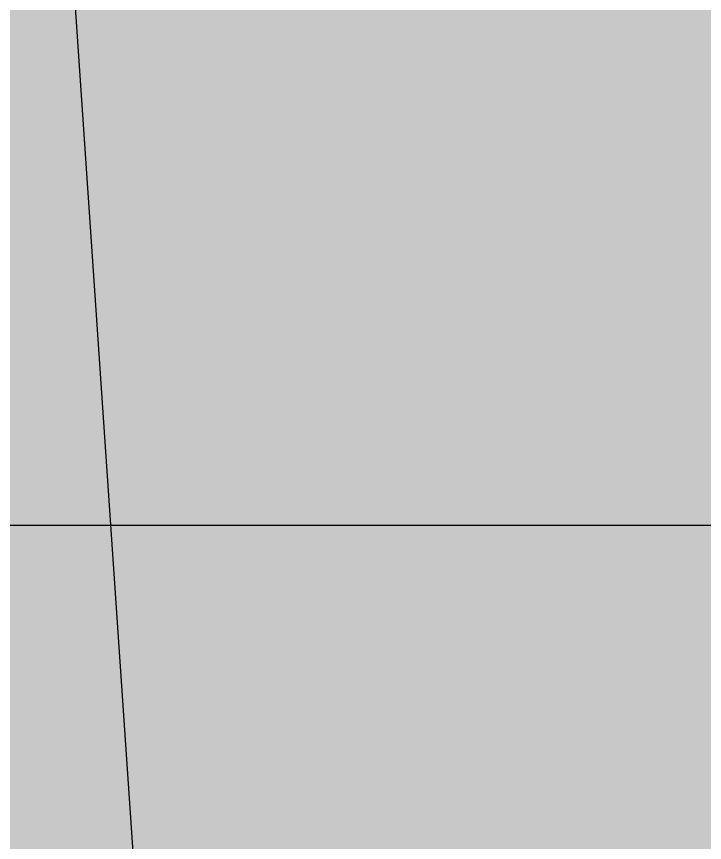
# Model space of a CAD drawing. Header units: inches. Extents: x 490210 to 494591, y -22449 to -22109.
# Drawn here: x 490374.703363 to 490374.704902, y -22280.135456 to -22280.133606 of the extents above; entities that cross this region are included whole.
import ezdxf

# ---------------------------------------------------------------- set-up
doc = ezdxf.new("R2010")
doc.units = ezdxf.units.IN
doc.header["$LTSCALE"] = 20
doc.header["$MEASUREMENT"] = 0
doc.layers.add('dwgmodels.com', color=143, linetype='Continuous')
doc.layers.add('I-WALL-FULL', color=7, linetype='Continuous')

# ---------------------------------------------------------------- blocks, each defined once
blk = doc.blocks.new('K15-1')
h = blk.add_hatch(color=256)
h.dxf.hatch_style = 1
h.set_gradient(color1=(127, 95, 63), one_color=1, tint=1, name='INVHEMISPHERICAL')
h.paths.add_polyline_path([(100.2, 1003.8), (97.8, 1067.4), (102.6, 1129.2), (109.2, 1182.6), (118.2, 1231.2), (127.8, 1254), (142.8, 1274.4), (164.4, 1293.6), (193.2, 1310.4), (292.8, 1353.6), (351.6, 1372.2), (377.4, 1377), (399, 1377), (425.4, 1374.6), (437.4, 1375.8), (449.4, 1379.4), (480.6, 1396.8), (529.8, 1431.6), (513.6, 1444.8), (481.2, 1419.6), (445.2, 1398), (430.2, 1393.2), (420.6, 1395.6), (417, 1405.8), (422.4, 1426.2), (454.8, 1446), (492, 1464), (477, 1479), (460.8, 1468.2), (438.6, 1456.8), (415.8, 1443), (396.6, 1423.2), (387, 1410.6), (364.2, 1397.4), (288.6, 1366.2), (192, 1328.4), (95.4, 1281), (82.8, 1263), (69.6, 1233.6), (60, 1202.4), (57.6, 1179), (59.4, 1159.2), (57, 1138.2), (46.2, 1095), (35.4, 1050.6), (33, 1005.6), (46.8, 889.2), (54, 768.6), (54.6, 708.6), (51.6, 648.6), (45.6, 589.8), (36, 531.6), (30.6, 478.2), (35.4, 420.6), (57.6, 312), (67.8, 243), (71.4, 167.4), (71.4, 22.2), (110.4, 19.8), (145.8, 11.4), (180.6, 3), (218.4, -0.6), (189.6, 21), (172.8, 45), (151.2, 112.2), (156.6, 143.4), (159, 174), (156.6, 237.6), (147.6, 301.8), (135.6, 365.4), (123.6, 429.6), (115.2, 492.6), (112.8, 554.4), (120.6, 614.4), (129.6, 678.6), (130.2, 743.4), (124.8, 808.8), (116.4, 874.2)])
h.paths.add_polyline_path([(108, 1404), (133.2, 1436.4), (154.8, 1471.8), (180, 1505.4), (196.2, 1519.8), (216, 1531.2), (234, 1540.8), (252, 1553.4), (291, 1582.8), (333, 1605.6), (355.2, 1610.4), (377.4, 1608), (361.8, 1628.4), (358.2, 1650.6), (364.2, 1674.6), (375.6, 1699.2), (408, 1751.4), (423.6, 1776.6), (433.2, 1801.2), (436.8, 1827.6), (444.6, 1854), (463.8, 1906.8), (469.2, 1933.2), (467.4, 1959.6), (456, 1986), (445.8, 1999.2), (431.4, 2012.4), (445.8, 1990.8), (451.8, 1965.6), (451.2, 1937.4), (445.2, 1908), (425.4, 1849.2), (404.4, 1800.6), (368.4, 1734), (344.4, 1698.6), (316.2, 1663.8), (286.2, 1631.4), (253.8, 1602.6), (220.2, 1578.6), (185.4, 1561.8), (135, 1536), (107.4, 1521.6), (85.2, 1515.6), (92.4, 1563.6), (110.4, 1621.8), (163.20263, 1744.818893), (145.8, 1761.6), (141, 1762.2), (136.2, 1758), (123, 1731), (121.72682, 1729.402738), (85.8, 1667.4), (55.2, 1597.2), (31.2, 1538.4), (21.6, 1519.8), (13.8, 1510.2), (-11.4, 1519.2), (-34.8, 1534.8), (-57, 1555.8), (-78, 1580.4), (-119.4, 1634.4), (-160.072173, 1682.625577), (-210.6, 1693.8), (-278.4, 1696.2), (-307.8, 1693.8), (-331.2, 1688.4), (-309.6, 1691.4), (-285.6, 1687.8), (-259.2, 1679.4), (-233.4, 1666.8), (-187.2, 1634.4), (-170.4, 1617), (-159.6, 1599.6), (-150.6, 1586.4), (-138, 1573.2), (-103.8, 1549.2), (-70.2, 1524.6), (-57, 1512), (-48.6, 1498.2), (-1.2, 1406.4), (-6.6, 1313.4), (-9, 1265.4), (-7.2, 1218.6), (-42, 1234.8), (-73.8, 1257), (-102.6, 1284), (-131.4, 1314.6), (-191.4, 1380.6), (-226.2, 1413), (-262.509677, 1440.232258), (-257.609524, 1433.104762), (-256.8, 1432.2), (-250.8, 1417.8), (-245.675294, 1403.849412), (-235.971086, 1383.978891), (-172.2, 1314), (-114, 1234.8), (-64.8, 1151.4), (-24.6, 1062.6), (-7.8, 1005.6), (-3, 948.6), (-6.6, 891), (-16.2, 834), (-44.4, 721.8), (-57.6, 667.2), (-67.2, 614.4), (-69, 476.4), (-66.6, 385.2), (-61.2, 324), (-58.2, 298.2), (-59.4, 270.6), (-70.2, 215.4), (-97.2, 106.2), (-117.6, 102), (-138, 90), (-180, 53.4), (-223.8, 17.4), (-255.778975, 1.000526), (-223.8, 1.8), (-181.2, 12), (-138.6, 24), (-92.4, 30), (-39.6, 10.8), (0, 0), (17.4, 0), (34.2, 3), (52.2, 10.2), (71.4, 22.2), (71.4, 167.4), (67.8, 243), (57.6, 312), (35.4, 420.6), (30.6, 478.2), (36, 531.6), (45.6, 589.8), (51.6, 648.6), (54.6, 708.6), (54, 768.6), (46.8, 889.2), (33, 1005.6), (35.4, 1050.6), (46.2, 1095), (57, 1138.2), (59.4, 1159.2), (57.6, 1179), (60, 1202.4), (69.6, 1233.6), (82.8, 1263), (95.4, 1281), (192, 1328.4), (288.6, 1366.2), (364.2, 1397.4), (387, 1410.6), (396.6, 1423.2), (327.6, 1394.4), (255, 1366.8), (112.2, 1315.8), (115.8, 1329.6), (115.8, 1341.6), (109.8, 1362), (104.4, 1380.6)])
h.paths.add_polyline_path([(669, 2031), (717, 2037), (766.8, 2038.2), (865.946861, 2038.79727), (864.144361, 2042.296241), (854.4, 2057.4), (766.2, 2058.6), (718.8, 2056.8), (669.6, 2050.8), (741.6, 2119.2), (783.6, 2153.4), (821.644509, 2176.583373), (816.743558, 2181.868712), (805.2, 2193), (747, 2148), (695.4, 2101.8), (642, 2061), (611.4, 2044.8), (577.2, 2031.6), (568.2, 2045.4), (565.2, 2058), (567, 2071.2), (573, 2083.8), (591.6, 2112.6), (612, 2146.8), (616.8, 2175), (630.6, 2199.6), (651.6, 2222.4), (676.2, 2242.2), (732.6, 2275.8), (783.6, 2299.8), (777.730435, 2311.865217), (774, 2317.8), (773.496774, 2320.567742), (772.8, 2322), (767.4, 2346), (751.2, 2342.4), (744, 2333.4), (737.4, 2321.4), (725.4, 2308.8), (661.2, 2272.2), (624.6, 2250), (600.6, 2227.8), (589.2, 2233.8), (586.2, 2247.6), (591, 2268), (600.6, 2291.4), (625.8, 2338.2), (645, 2367), (741, 2487.6), (828.71497, 2603.428743), (819, 2601), (816.428571, 2602.2), (813.6, 2602.2), (805.2, 2608.8), (798, 2617.8), (723.6, 2512.2), (663, 2430.6), (616.2, 2374.2), (610.2, 2431.2), (620.4, 2495.4), (608.185714, 2485.596429), (603, 2481), (592.478261, 2472.98913), (574.8, 2458.8), (576, 2374.2), (572.4, 2334.6), (562.2, 2293.2), (547.2, 2220), (544.2, 2178), (546.6, 2143.2), (521.4, 2076.6), (508.2, 2040.6), (492.6, 2004.6), (472.8, 2062.8), (466.8, 2095.2), (469.8, 2120.4), (461.4, 2199), (461.4, 2280), (486, 2344.2), (495.6, 2377.8), (499.8, 2411.4), (497.53125, 2410.78125), (478.8, 2404.2), (467.080851, 2402.476596), (460.2, 2400.6), (457.2, 2369.4), (450, 2341.2), (431.4, 2281.8), (427.8, 2246.4), (428.4, 2207.4), (428.4, 2169), (420, 2135.4), (375.6, 2188.8), (334.8, 2251.8), (298.8, 2319), (267.6, 2385), (265.2, 2355.6), (264.328125, 2351.53125), (263.4, 2340.6), (260.297778, 2329.742222), (276.6, 2308.2), (300, 2268), (357.6, 2161.2), (431.4, 2012.4), (445.8, 1999.2), (456, 1986), (467.4, 1959.6), (469.2, 1933.2), (463.8, 1906.8), (444.6, 1854), (436.8, 1827.6), (433.2, 1801.2), (423.6, 1776.6), (408, 1751.4), (375.6, 1699.2), (364.2, 1674.6), (358.2, 1650.6), (361.8, 1628.4), (377.4, 1608), (415.2, 1600.2), (454.2, 1579.8), (488.4, 1552.2), (511.548138, 1524.303526), (530.488525, 1540.445902), (541.8, 1550.4), (496.2, 1587.6), (468, 1605.6), (439.2, 1619.4), (465, 1616.4), (490.2, 1616.4), (539.4, 1623), (587.4, 1632), (634.2, 1634.4), (635.926531, 1636.053061), (643.2, 1644), (650.952097, 1650.439242), (662.4, 1661.4), (633, 1665), (603.6, 1663.8), (543.6, 1654.8), (512.4, 1650), (478.8, 1648.2), (443.4, 1650.6), (404.4, 1658.4), (405.6, 1680.6), (414, 1705.2), (435, 1746.6), (476.4, 1810.8), (523.8, 1862.4), (603, 1865.4), (643.8, 1856.4), (666, 1845), (688.8, 1827.6), (711, 1806), (727.2, 1782.6), (738, 1755.6), (742.8, 1723.8), (770.4, 1743), (735, 1816.2), (733.2, 1825.8), (728.4, 1833), (715.2, 1845), (707.4, 1857), (709.2, 1864.8), (715.8, 1873.8), (748.2, 1878.6), (781.2, 1888.8), (815.4, 1899), (852, 1903.8), (844.623529, 1916.611765), (837, 1929), (835.570588, 1932.335294), (829.2, 1943.4), (769.2, 1932.6), (723, 1919.4), (692.4, 1914.6), (651, 1912.8), (516, 1920), (530.4, 1945.2), (546.6, 1966.2), (582.6, 1998), (603, 2010), (624, 2019)])
h.paths.add_polyline_path([(-307.2, 1877.4), (-325.2, 1916.4), (-334.2, 1947), (-333.6, 1972.2), (-324, 1995), (-307.2, 2017.8), (-283.2, 2044.2), (-288.583178, 2064.297196), (-289.8, 2067.6), (-291.787786, 2076.261069), (-292.2, 2077.8), (-348, 2020.8), (-360.6, 2002.8), (-366.6, 1986.6), (-364.2, 1947.6), (-359.4, 1875.6), (-390, 1878.6), (-421.2, 1887), (-483.6, 1912.2), (-545.4, 1937.4), (-576, 1945.8), (-606.6, 1948.8), (-608.258182, 1948.189091), (-609.6, 1946.4), (-626.4, 1942.8), (-635.35082, 1942.672131), (-639.6, 1942.2), (-691.2, 1941), (-690.75, 1940.966129), (-673.2, 1940.4), (-660.8448, 1938.7152), (-635.4, 1936.8), (-619.686486, 1933.102703), (-607.2, 1931.4), (-598.835593, 1928.19661), (-594.6, 1927.2), (-590.158273, 1924.873381), (-579, 1920.6), (-570.369231, 1914.507692), (-569.140206, 1913.863918), (-567, 1910.945455), (-562.346565, 1905.022901), (-560.363504, 1896.594891), (-530.4, 1892.4), (-491.4, 1880.4), (-446.4, 1862.4), (-401.4, 1840.2), (-358.8, 1815.6), (-323.4, 1789.2), (-299.4, 1763.4), (-292.8, 1751.4), (-290.4, 1739.4), (-292.2, 1731), (-300.6, 1722.6), (-332.4, 1708.8), (-378.6, 1697.4), (-432, 1689), (-534.6, 1678.2), (-584.356074, 1675.802117), (-583.56, 1674.8256), (-569.4, 1658.4), (-449.4, 1666.2), (-331.2, 1688.4), (-307.8, 1693.8), (-278.4, 1696.2), (-210.6, 1693.8), (-160.072173, 1682.625577), (-161.4, 1684.2), (-141.6, 1678.2), (-127.913793, 1669.582759), (-125.756044, 1668.474725), (-124.6, 1666.933333), (-113.4, 1653.6), (-133.2, 1681.8), (-150.6, 1708.2), (-153.6, 1730.4), (-148.2, 1755), (-130.8, 1800), (-113.4, 1828.8), (-87.6, 1857), (-21, 1915.8), (14.4, 1947.6), (46.8, 1981.2), (73.2, 2017.2), (83.4, 2036.4), (90.6, 2056.8), (81.036145, 2054.978313), (75.6, 2052.6), (57.6, 2038.8), (39.6, 2020.2), (34.971429, 2015.208403), (25.2, 2004), (20.314286, 1999.401681), (9, 1987.2), (6.577982, 1986.473394), (4.8, 1984.8), (-7.2, 1966.8), (-27, 1944.6), (-76.8, 1897.8), (-128.4, 1857), (-150.6, 1843.2), (-168, 1834.8), (-180.6, 1863), (-192, 1900.2), (-196.8, 1936.8), (-195.6, 1952.4), (-191.4, 1963.8), (-196.047541, 1967.931148), (-196.2, 1968), (-202.2, 1973.4), (-207.6, 1978.2), (-223.944, 1990.1856), (-225.627496, 1991.219748), (-231, 1956), (-236.4, 1934.4), (-234, 1918.2), (-226.2, 1893), (-184.8, 1796.4), (-196.2, 1742.4), (-202.8, 1728.6), (-209.4, 1723.2), (-216, 1725), (-223.8, 1732.2), (-239.4, 1762.8)])
h.paths.add_polyline_path([(207.679848, 1840.327757), (226.2, 1879.8), (240.042857, 1911.128571), (248.4, 1930.2), (262.2, 1969.8), (271.8, 2032.8), (276.6, 2101.2), (274.2, 2169.6), (269.4, 2202), (262.2, 2232), (250.2, 2250.6), (245.4, 2265), (244.2, 2310.6), (241.590698, 2311.074419), (232.8, 2309.4), (206.984516, 2323.741935), (199.8, 2296.8), (230.733333, 2276.533333), (234.627746, 2274.020809), (229.4, 2270.1), (228.627273, 2268.940909), (223.472727, 2267.509091), (220.2, 2266.2), (217.834286, 2265.942857), (216.6, 2265.6), (210.406452, 2265.135484), (193.426056, 2263.289789), (213, 2251.2), (227.4, 2235), (237.6, 2215.2), (243.6, 2193), (249.6, 2146.2), (252.13195, 2098.092946), (251.851402, 2098.593925), (248.4, 2052), (239.4, 2005.2), (227.4, 1960.8), (212.4, 1921.2), (195.6, 1887.6), (176.4, 1862.4), (157.2, 1846.2), (137.4, 1840.8), (127.8, 1877.4), (124.8, 1926.6), (131.4, 1973.4), (138, 1990.8), (148.2, 2001.6), (140.292486, 2012.420809), (124.116914, 2032.101088), (111.6, 2017.2), (102, 2000.4), (91.8, 1962.6), (90.6, 1921.8), (94.8, 1879.2), (112.8, 1797), (120, 1761.6), (122.947774, 1731.532708), (123.79261, 1732.621247), (136.2, 1758), (141, 1762.2), (145.8, 1761.6), (162.6, 1745.4)])
at = {"linetype": 'Continuous'}
blk.add_lwpolyline([(456, 1986), (467.4, 1959.6), (469.2, 1933.2), (463.8, 1906.8), (444.6, 1854), (436.8, 1827.6), (433.2, 1801.2), (423.6, 1776.6), (408, 1751.4), (375.6, 1699.2), (364.2, 1674.6), (358.2, 1650.6), (361.8, 1628.4), (377.4, 1608)], dxfattribs=at)

msp = doc.modelspace()

# ---------------------------------------------------------------- linework, layer by layer
at = {"layer": 'I-WALL-FULL'}
msp.add_line((494374.7885797, -22280.1347458), (490357.0633573, -22280.1347458), dxfattribs=at)

# ---------------------------------------------------------------- block references
at = {"layer": 'dwgmodels.com', "xscale": 0.0751488211043345, "yscale": 0.0751488211043345, "zscale": 0.0751488211043345}
msp.add_blockref('K15-1', (490339.5779103, -22427.3801819), dxfattribs=at)

doc.saveas('drawing.dxf')
